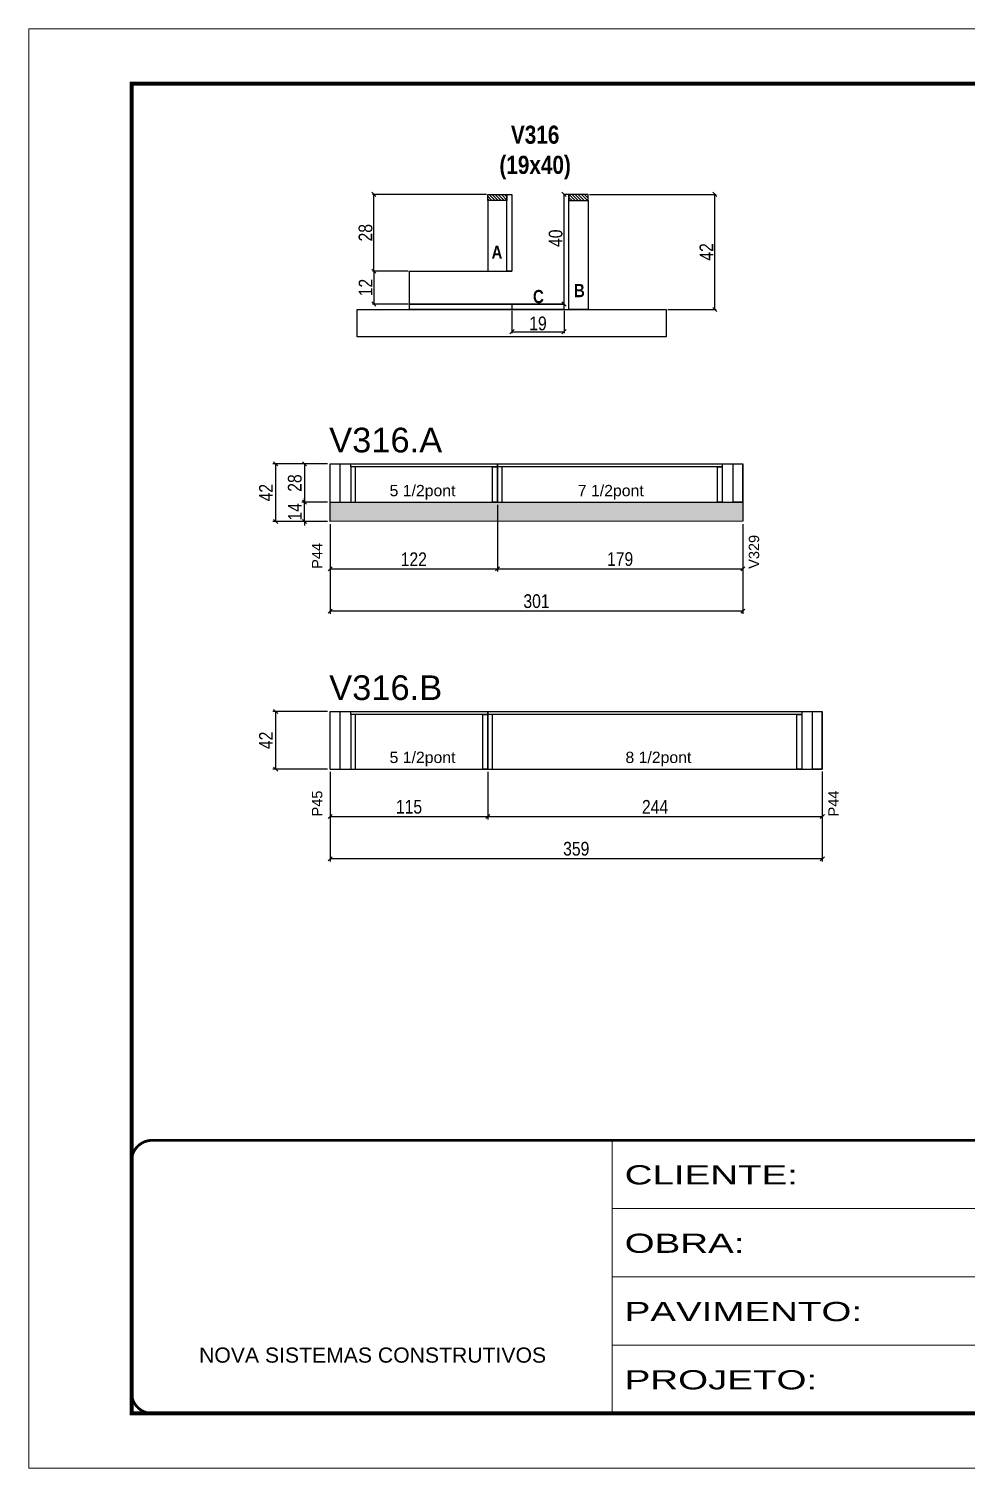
# Model space of a CAD drawing. Extents: x -3394 to 16474, y -5031 to 14397.
# Drawn here: x 9027 to 9711, y 7604 to 8654 of the extents above; entities that cross this region are included whole.
import ezdxf

# ---------------------------------------------------------------- set-up
doc = ezdxf.new("R2010")
doc.units = 0
doc.linetypes.add('CONTINUO', pattern=[0])
doc.linetypes.add('DASHED', pattern=[0.75, 0.5, -0.25])
doc.layers.get('0').update_dxf_attribs({"linetype": 'CONTINUOUS'})
doc.layers.get('Defpoints').update_dxf_attribs({"linetype": 'CONTINUOUS'})
for name, color, linetype in [('barrote', 251, 'CONTINUOUS'), ('COTA', 241, 'CONTINUOUS'), ('detalhes', 4, 'CONTINUOUS'), ('NOMENCLATURA', 7, 'CONTINUOUS'), ('Painéis', 200, 'CONTINUOUS'), ('PONTALETE', 7, 'CONTINUOUS'), ('SARR_2.2x7', 40, 'CONTINUOUS'), ('SARR_3.5x7', 81, 'CONTINUOUS')]:
    doc.layers.add(name, color=color, linetype=linetype)
for name, color, linetype, lineweight in [('CONCRETO', 251, 'CONTINUOUS', 25), ('Folhas', 255, 'CONTINUOUS', 9), ('SARRAFO DE PRESSAO', 251, 'DASHED', 9)]:
    doc.layers.add(name, color=color, linetype=linetype, lineweight=lineweight)
doc.styles.add('ARIAL', font='arial.ttf')
doc.styles.add('COTA TECNICA', font='techl___.ttf', dxfattribs={"height": 10})
doc.styles.add('COTA TECNICA 2X', font='techl___.ttf', dxfattribs={"height": 10})
doc.styles.add('TECNICA', font='techb___.ttf', dxfattribs={"height": 10})
doc.styles.add('Tecnologia', font='')
doc.styles.get('Tecnologia').set_extended_font_data('Forgotten Futurist')
doc.dimstyles.new('PAINEL', dxfattribs={"dimtxt": 10, "dimasz": 3, "dimexe": 3, "dimexo": 3, "dimgap": 3, "dimtad": 1, "dimdec": 1, "dimzin": 12, "dimdsep": 46, "dimtxsty": 'COTA TECNICA', "dimblk1": 'OBLIQUE', "dimblk2": 'OBLIQUE', "dimsah": 1, "dimcen": 0.9, "dimclrd": 4, "dimclre": 4, "dimclrt": 240, "dimadec": 1, "dimazin": 3, "dimtfac": 1, "dimtdec": 1, "dimtmove": 0, "dimatfit": 3, "dimfxl": 1, "dimtolj": 1, "dimtzin": 12, "dimarcsym": 0})
doc.dimstyles.new('SECAO', dxfattribs={"dimscale": 0.333333, "dimtxt": 5, "dimasz": 9, "dimexe": 3, "dimexo": 3, "dimgap": 3, "dimtad": 1, "dimdec": 1, "dimlfac": 0.5, "dimzin": 12, "dimdsep": 46, "dimtxsty": 'COTA TECNICA 2X', "dimblk1": 'OBLIQUE', "dimblk2": 'OBLIQUE', "dimsah": 1, "dimcen": 0.9, "dimclrd": 4, "dimclre": 4, "dimclrt": 240, "dimadec": 1, "dimazin": 3, "dimtfac": 1, "dimtdec": 1, "dimtmove": 0, "dimatfit": 3, "dimfxl": 1, "dimtolj": 1, "dimtzin": 12, "dimarcsym": 0})

# ---------------------------------------------------------------- blocks, each defined once
blk = doc.blocks.new('9999999999')
at = {"color": 30, "linetype": 'CONTINUO'}
for p, q in [((98564.6, 34230.2), (98564.6, 34429.4)), ((98564.6, 34379.6), (99584, 34379.6)), ((98564.6, 34329.8), (99488, 34329.8)), ((98564.6, 34280), (99488, 34280))]:
    blk.add_line(p, q, dxfattribs=at)
at = {"color": 30, "linetype": 'CONTINUO', "const_width": 2}
blk.add_lwpolyline([(99584, 34230.2), (99584, 34414.4, 0.414214), (99569, 34429.4), (98229, 34429.4, 0.414214), (98214, 34414.4), (98214, 34245.2, 0.414214), (98229, 34230.2), (99584, 34230.2)], format="xyb", dxfattribs=at)
at = {"layer": 'Folhas'}
blk.add_lwpolyline([(98139, 34190.2), (99624, 34190.2), (99624, 35240.2), (98139, 35240.2)], close=True, dxfattribs=at)
at = {"layer": 'Folhas', "color": 30, "const_width": 3}
blk.add_lwpolyline([(98214, 34230.2), (99584, 34230.2), (99584, 35200.2), (98214, 35200.2)], close=True, dxfattribs=at)
at = {"color": 7, "linetype": 'Continuous', "ltscale": 5, "style": 'ARIAL'}
blk.add_text('NOVA SISTEMAS CONSTRUTIVOS', height=11.059, dxfattribs=at).set_placement((98263.2, 34267.2))
at = {"layer": 'Folhas', "color": 7, "style": 'Tecnologia', "width": 1.5}
for s, p in [('CLIENTE:', (98573.7, 34397.2)), ('OBRA:', (98573.7, 34347.3)), ('PAVIMENTO:', (98573.7, 34297.5)), ('PROJETO:', (98573.7, 34247.7))]:
    blk.add_text(s, height=14, dxfattribs=at).set_placement(p)
blk = doc.blocks.new('_Oblique')
at = {"color": 0, "linetype": 'ByBlock', "lineweight": -2}
blk.add_line((-0.5, -0.5), (0.5, 0.5), dxfattribs=at)
blk = doc.blocks.new('*D653')
at = {"layer": 'COTA', "color": 4, "lineweight": -2, "transparency": 16777216}
for p, q in [((9304, 8476.9), (9278, 8476.9)), ((9279, 8476.9), (9279, 8452.9)), ((9304, 8452.9), (9278, 8452.9))]:
    blk.add_line(p, q, dxfattribs=at)
at = {"layer": 'Defpoints', "color": 0, "transparency": 16777216}
for p in [(9305, 8476.9), (9279, 8452.9), (9305, 8452.9)]:
    blk.add_point(p, dxfattribs=at)
at = {"layer": 'COTA', "color": 4, "lineweight": -2, "transparency": 16777216, "xscale": 3, "yscale": 3, "zscale": 3}
for p, rotation in [((9279, 8476.9), 90), ((9279, 8452.9), 270)]:
    blk.add_blockref('_Oblique', p, dxfattribs=dict(at, rotation=rotation))
at = {"layer": 'COTA', "color": 240, "transparency": 16777216, "insert": (9272.9, 8464.9), "char_height": 10, "attachment_point": 5, "rotation": 90, "style": 'COTA TECNICA 2X'}
blk.add_mtext('\\A1;12', dxfattribs=at)
blk = doc.blocks.new('*D654')
at = {"layer": 'COTA', "color": 4, "lineweight": -2, "transparency": 16777216}
for p, q in [((9361.1, 8532.9), (9278, 8532.9)), ((9279, 8476.9), (9279, 8532.9)), ((9304, 8476.9), (9278, 8476.9))]:
    blk.add_line(p, q, dxfattribs=at)
at = {"layer": 'Defpoints', "color": 0, "transparency": 16777216}
for p in [(9279, 8532.9), (9362.1, 8532.9), (9305, 8476.9)]:
    blk.add_point(p, dxfattribs=at)
at = {"layer": 'COTA', "color": 4, "lineweight": -2, "transparency": 16777216, "xscale": 3, "yscale": 3, "zscale": 3}
for p, rotation in [((9279, 8532.9), 90), ((9279, 8476.9), 270)]:
    blk.add_blockref('_Oblique', p, dxfattribs=dict(at, rotation=rotation))
at = {"layer": 'COTA', "color": 240, "transparency": 16777216, "insert": (9272.9, 8504.9), "char_height": 10, "attachment_point": 5, "rotation": 90, "style": 'COTA TECNICA 2X'}
blk.add_mtext('\\A1;28', dxfattribs=at)
blk = doc.blocks.new('*D655')
at = {"layer": 'COTA', "color": 4, "lineweight": -2, "transparency": 16777216}
for p, q in [((9379.7, 8447.9), (9379.7, 8431.7)), ((9417.7, 8447.9), (9417.7, 8431.7)), ((9379.7, 8432.7), (9417.7, 8432.7))]:
    blk.add_line(p, q, dxfattribs=at)
at = {"layer": 'Defpoints', "color": 0, "transparency": 16777216}
for p in [(9379.7, 8448.9), (9417.7, 8448.9), (9417.7, 8432.7)]:
    blk.add_point(p, dxfattribs=at)
at = {"layer": 'COTA', "color": 4, "lineweight": -2, "transparency": 16777216, "xscale": 3, "yscale": 3, "zscale": 3, "rotation": 180}
blk.add_blockref('_Oblique', (9379.7, 8432.7), dxfattribs=at)
at = {"layer": 'COTA', "color": 4, "lineweight": -2, "transparency": 16777216, "xscale": 3, "yscale": 3, "zscale": 3}
blk.add_blockref('_Oblique', (9417.7, 8432.7), dxfattribs=at)
at = {"layer": 'COTA', "color": 240, "transparency": 16777216, "insert": (9398.7, 8438.7), "char_height": 10, "attachment_point": 5, "style": 'COTA TECNICA 2X'}
blk.add_mtext('\\A1;19', dxfattribs=at)
blk = doc.blocks.new('*D656')
at = {"layer": 'COTA', "color": 4, "lineweight": -2, "transparency": 16777216}
for p, q in [((9436.3, 8532.9), (9528.7, 8532.9)), ((9527.7, 8448.9), (9527.7, 8532.9)), ((9493.3, 8448.9), (9528.7, 8448.9))]:
    blk.add_line(p, q, dxfattribs=at)
at = {"layer": 'Defpoints', "color": 0, "transparency": 16777216}
for p in [(9435.3, 8532.9), (9527.7, 8532.9), (9492.3, 8448.9)]:
    blk.add_point(p, dxfattribs=at)
at = {"layer": 'COTA', "color": 4, "lineweight": -2, "transparency": 16777216, "xscale": 3, "yscale": 3, "zscale": 3}
for p, rotation in [((9527.7, 8532.9), 90), ((9527.7, 8448.9), 270)]:
    blk.add_blockref('_Oblique', p, dxfattribs=dict(at, rotation=rotation))
at = {"layer": 'COTA', "color": 240, "transparency": 16777216, "insert": (9521.6, 8490.9), "char_height": 10, "attachment_point": 5, "rotation": 90, "style": 'COTA TECNICA 2X'}
blk.add_mtext('\\A1;42', dxfattribs=at)
blk = doc.blocks.new('*D657')
at = {"layer": 'COTA', "color": 4, "lineweight": -2, "transparency": 16777216}
blk.add_line((9417.7, 8452.9), (9417.7, 8532.9), dxfattribs=at)
at = {"layer": 'Defpoints', "color": 0, "transparency": 16777216}
for p in [(9417.7, 8532.9), (9417.7, 8532.9), (9417.7, 8452.9)]:
    blk.add_point(p, dxfattribs=at)
at = {"layer": 'COTA', "color": 4, "lineweight": -2, "transparency": 16777216, "xscale": 3, "yscale": 3, "zscale": 3}
for p, rotation in [((9417.7, 8532.9), 90), ((9417.7, 8452.9), 270)]:
    blk.add_blockref('_Oblique', p, dxfattribs=dict(at, rotation=rotation))
at = {"layer": 'COTA', "color": 240, "transparency": 16777216, "insert": (9411.6, 8500.9), "char_height": 10, "attachment_point": 5, "rotation": 90, "style": 'COTA TECNICA 2X'}
blk.add_mtext('\\A1;40', dxfattribs=at)
blk = doc.blocks.new('*D658')
at = {"layer": 'COTA', "color": 4, "linetype": 'Continuous', "lineweight": -2, "transparency": 16777216}
for p, q in [((9369.1, 8306.3), (9369.1, 8257.7)), ((9247.1, 8292.3), (9247.1, 8257.7)), ((9247.1, 8259.7), (9369.1, 8259.7))]:
    blk.add_line(p, q, dxfattribs=at)
at = {"layer": 'Defpoints', "color": 0, "linetype": 'Continuous', "transparency": 16777216}
for p in [(9369.1, 8308.3), (9247.1, 8294.3), (9369.1, 8259.7)]:
    blk.add_point(p, dxfattribs=at)
at = {"layer": 'COTA', "color": 4, "linetype": 'Continuous', "lineweight": -2, "transparency": 16777216, "xscale": 3, "yscale": 3, "zscale": 3, "rotation": 180}
blk.add_blockref('_Oblique', (9247.1, 8259.7), dxfattribs=at)
at = {"layer": 'COTA', "color": 4, "linetype": 'Continuous', "lineweight": -2, "transparency": 16777216, "xscale": 3, "yscale": 3, "zscale": 3}
blk.add_blockref('_Oblique', (9369.1, 8259.7), dxfattribs=at)
at = {"layer": 'COTA', "color": 240, "linetype": 'Continuous', "transparency": 16777216, "insert": (9308.1, 8266.7), "char_height": 10, "attachment_point": 5, "style": 'COTA TECNICA'}
blk.add_mtext('\\A1;122', dxfattribs=at)
blk = doc.blocks.new('*D659')
at = {"layer": 'COTA', "color": 4, "linetype": 'Continuous', "lineweight": -2, "transparency": 16777216}
for p, q in [((9369.1, 8306.3), (9369.1, 8257.7)), ((9548.1, 8292.3), (9548.1, 8257.7)), ((9369.1, 8259.7), (9548.1, 8259.7))]:
    blk.add_line(p, q, dxfattribs=at)
at = {"layer": 'Defpoints', "color": 0, "linetype": 'Continuous', "transparency": 16777216}
for p in [(9369.1, 8308.3), (9548.1, 8294.3), (9548.1, 8259.7)]:
    blk.add_point(p, dxfattribs=at)
at = {"layer": 'COTA', "color": 4, "linetype": 'Continuous', "lineweight": -2, "transparency": 16777216, "xscale": 3, "yscale": 3, "zscale": 3, "rotation": 180}
blk.add_blockref('_Oblique', (9369.1, 8259.7), dxfattribs=at)
at = {"layer": 'COTA', "color": 4, "linetype": 'Continuous', "lineweight": -2, "transparency": 16777216, "xscale": 3, "yscale": 3, "zscale": 3}
blk.add_blockref('_Oblique', (9548.1, 8259.7), dxfattribs=at)
at = {"layer": 'COTA', "color": 240, "linetype": 'Continuous', "transparency": 16777216, "insert": (9458.6, 8266.8), "char_height": 10, "attachment_point": 5, "style": 'COTA TECNICA'}
blk.add_mtext('\\A1;179', dxfattribs=at)
blk = doc.blocks.new('*D660')
at = {"layer": 'COTA', "color": 4, "linetype": 'Continuous', "lineweight": -2, "transparency": 16777216}
for p, q in [((9247.1, 8292.3), (9247.1, 8226.9)), ((9548.1, 8292.4), (9548.1, 8226.9)), ((9548.1, 8228.9), (9247.1, 8228.9))]:
    blk.add_line(p, q, dxfattribs=at)
at = {"layer": 'Defpoints', "color": 0, "linetype": 'Continuous', "transparency": 16777216}
for p in [(9247.1, 8294.3), (9548.1, 8294.4), (9247.1, 8228.9)]:
    blk.add_point(p, dxfattribs=at)
at = {"layer": 'COTA', "color": 4, "linetype": 'Continuous', "lineweight": -2, "transparency": 16777216, "xscale": 3, "yscale": 3, "zscale": 3, "rotation": 180}
blk.add_blockref('_Oblique', (9247.1, 8228.9), dxfattribs=at)
at = {"layer": 'COTA', "color": 4, "linetype": 'Continuous', "lineweight": -2, "transparency": 16777216, "xscale": 3, "yscale": 3, "zscale": 3}
blk.add_blockref('_Oblique', (9548.1, 8228.9), dxfattribs=at)
at = {"layer": 'COTA', "color": 240, "linetype": 'Continuous', "transparency": 16777216, "insert": (9397.6, 8236.1), "char_height": 10, "attachment_point": 5, "style": 'COTA TECNICA'}
blk.add_mtext('\\A1;301', dxfattribs=at)
blk = doc.blocks.new('*D661')
at = {"layer": 'COTA', "color": 4, "linetype": 'Continuous', "lineweight": -2, "transparency": 16777216}
for p, q in [((9245.1, 8336.3), (9226.4, 8336.3)), ((9228.4, 8336.3), (9228.4, 8308.3)), ((9245.1, 8308.3), (9226.4, 8308.3))]:
    blk.add_line(p, q, dxfattribs=at)
at = {"layer": 'Defpoints', "color": 0, "linetype": 'Continuous', "transparency": 16777216}
for p in [(9247.1, 8336.3), (9228.4, 8308.3), (9247.1, 8308.3)]:
    blk.add_point(p, dxfattribs=at)
at = {"layer": 'COTA', "color": 4, "linetype": 'Continuous', "lineweight": -2, "transparency": 16777216, "xscale": 3, "yscale": 3, "zscale": 3}
for p, rotation in [((9228.4, 8336.3), 90), ((9228.4, 8308.3), 270)]:
    blk.add_blockref('_Oblique', p, dxfattribs=dict(at, rotation=rotation))
at = {"layer": 'COTA', "color": 240, "linetype": 'Continuous', "transparency": 16777216, "insert": (9221.3, 8322.3), "char_height": 10, "attachment_point": 5, "rotation": 90, "style": 'COTA TECNICA'}
blk.add_mtext('\\A1;28', dxfattribs=at)
blk = doc.blocks.new('*D662')
at = {"layer": 'COTA', "color": 4, "linetype": 'Continuous', "lineweight": -2, "transparency": 16777216}
for p, q in [((9245.1, 8308.3), (9226.4, 8308.3)), ((9228.4, 8308.3), (9228.4, 8311.3)), ((9228.4, 8294.3), (9228.4, 8308.3)), ((9245.1, 8294.3), (9226.4, 8294.3)), ((9228.4, 8294.3), (9228.4, 8291.3))]:
    blk.add_line(p, q, dxfattribs=at)
at = {"layer": 'Defpoints', "color": 0, "linetype": 'Continuous', "transparency": 16777216}
for p in [(9228.4, 8308.3), (9247.1, 8308.3), (9247.1, 8294.3)]:
    blk.add_point(p, dxfattribs=at)
at = {"layer": 'COTA', "color": 4, "linetype": 'Continuous', "lineweight": -2, "transparency": 16777216, "xscale": 3, "yscale": 3, "zscale": 3}
for p, rotation in [((9228.4, 8308.3), 270), ((9228.4, 8294.3), 90)]:
    blk.add_blockref('_Oblique', p, dxfattribs=dict(at, rotation=rotation))
at = {"layer": 'COTA', "color": 240, "linetype": 'Continuous', "transparency": 16777216, "insert": (9221.4, 8301.3), "char_height": 10, "attachment_point": 5, "rotation": 90, "style": 'COTA TECNICA'}
blk.add_mtext('\\A1;14', dxfattribs=at)
blk = doc.blocks.new('*D663')
at = {"layer": 'COTA', "color": 4, "linetype": 'Continuous', "lineweight": -2, "transparency": 16777216}
for p, q in [((9245.1, 8336.3), (9205.3, 8336.3)), ((9207.3, 8336.3), (9207.3, 8294.3)), ((9245.1, 8294.3), (9205.3, 8294.3))]:
    blk.add_line(p, q, dxfattribs=at)
at = {"layer": 'Defpoints', "color": 0, "linetype": 'Continuous', "transparency": 16777216}
for p in [(9247.1, 8336.3), (9207.3, 8294.3), (9247.1, 8294.3)]:
    blk.add_point(p, dxfattribs=at)
at = {"layer": 'COTA', "color": 4, "linetype": 'Continuous', "lineweight": -2, "transparency": 16777216, "xscale": 3, "yscale": 3, "zscale": 3}
for p, rotation in [((9207.3, 8336.3), 90), ((9207.3, 8294.3), 270)]:
    blk.add_blockref('_Oblique', p, dxfattribs=dict(at, rotation=rotation))
at = {"layer": 'COTA', "color": 240, "linetype": 'Continuous', "transparency": 16777216, "insert": (9200.2, 8315.3), "char_height": 10, "attachment_point": 5, "rotation": 90, "style": 'COTA TECNICA'}
blk.add_mtext('\\A1;42', dxfattribs=at)
blk = doc.blocks.new('*D664')
at = {"layer": 'COTA', "color": 4, "linetype": 'Continuous', "lineweight": -2, "transparency": 16777216}
for p, q in [((9247.1, 8111.6), (9247.1, 8077)), ((9362.1, 8111.6), (9362.1, 8077)), ((9247.1, 8079), (9362.1, 8079))]:
    blk.add_line(p, q, dxfattribs=at)
at = {"layer": 'Defpoints', "color": 0, "linetype": 'Continuous', "transparency": 16777216}
for p in [(9247.1, 8113.6), (9362.1, 8113.6), (9362.1, 8079)]:
    blk.add_point(p, dxfattribs=at)
at = {"layer": 'COTA', "color": 4, "linetype": 'Continuous', "lineweight": -2, "transparency": 16777216, "xscale": 3, "yscale": 3, "zscale": 3, "rotation": 180}
blk.add_blockref('_Oblique', (9247.1, 8079), dxfattribs=at)
at = {"layer": 'COTA', "color": 4, "linetype": 'Continuous', "lineweight": -2, "transparency": 16777216, "xscale": 3, "yscale": 3, "zscale": 3}
blk.add_blockref('_Oblique', (9362.1, 8079), dxfattribs=at)
at = {"layer": 'COTA', "color": 240, "linetype": 'Continuous', "transparency": 16777216, "insert": (9304.6, 8086.1), "char_height": 10, "attachment_point": 5, "style": 'COTA TECNICA'}
blk.add_mtext('\\A1;115', dxfattribs=at)
blk = doc.blocks.new('*D665')
at = {"layer": 'COTA', "color": 4, "linetype": 'Continuous', "lineweight": -2, "transparency": 16777216}
for p, q in [((9362.1, 8111.6), (9362.1, 8077)), ((9606.1, 8111.6), (9606.1, 8077)), ((9362.1, 8079), (9606.1, 8079))]:
    blk.add_line(p, q, dxfattribs=at)
at = {"layer": 'Defpoints', "color": 0, "linetype": 'Continuous', "transparency": 16777216}
for p in [(9362.1, 8113.6), (9606.1, 8113.6), (9606.1, 8079)]:
    blk.add_point(p, dxfattribs=at)
at = {"layer": 'COTA', "color": 4, "linetype": 'Continuous', "lineweight": -2, "transparency": 16777216, "xscale": 3, "yscale": 3, "zscale": 3, "rotation": 180}
blk.add_blockref('_Oblique', (9362.1, 8079), dxfattribs=at)
at = {"layer": 'COTA', "color": 4, "linetype": 'Continuous', "lineweight": -2, "transparency": 16777216, "xscale": 3, "yscale": 3, "zscale": 3}
blk.add_blockref('_Oblique', (9606.1, 8079), dxfattribs=at)
at = {"layer": 'COTA', "color": 240, "linetype": 'Continuous', "transparency": 16777216, "insert": (9484.1, 8086.1), "char_height": 10, "attachment_point": 5, "style": 'COTA TECNICA'}
blk.add_mtext('\\A1;244', dxfattribs=at)
blk = doc.blocks.new('*D666')
at = {"layer": 'COTA', "color": 4, "linetype": 'Continuous', "lineweight": -2, "transparency": 16777216}
for p, q in [((9247.1, 8111.6), (9247.1, 8046.2)), ((9606.1, 8111.8), (9606.1, 8046.2)), ((9606.1, 8048.2), (9247.1, 8048.2))]:
    blk.add_line(p, q, dxfattribs=at)
at = {"layer": 'Defpoints', "color": 0, "linetype": 'Continuous', "transparency": 16777216}
for p in [(9247.1, 8113.6), (9606.1, 8113.8), (9247.1, 8048.2)]:
    blk.add_point(p, dxfattribs=at)
at = {"layer": 'COTA', "color": 4, "linetype": 'Continuous', "lineweight": -2, "transparency": 16777216, "xscale": 3, "yscale": 3, "zscale": 3, "rotation": 180}
blk.add_blockref('_Oblique', (9247.1, 8048.2), dxfattribs=at)
at = {"layer": 'COTA', "color": 4, "linetype": 'Continuous', "lineweight": -2, "transparency": 16777216, "xscale": 3, "yscale": 3, "zscale": 3}
blk.add_blockref('_Oblique', (9606.1, 8048.2), dxfattribs=at)
at = {"layer": 'COTA', "color": 240, "linetype": 'Continuous', "transparency": 16777216, "insert": (9426.6, 8055.5), "char_height": 10, "attachment_point": 5, "style": 'COTA TECNICA'}
blk.add_mtext('\\A1;359', dxfattribs=at)
blk = doc.blocks.new('*D667')
at = {"layer": 'COTA', "color": 4, "linetype": 'Continuous', "lineweight": -2, "transparency": 16777216}
for p, q in [((9245.1, 8155.6), (9205.3, 8155.6)), ((9207.3, 8155.6), (9207.3, 8113.6)), ((9245.1, 8113.6), (9205.3, 8113.6))]:
    blk.add_line(p, q, dxfattribs=at)
at = {"layer": 'Defpoints', "color": 0, "linetype": 'Continuous', "transparency": 16777216}
for p in [(9247.1, 8155.6), (9207.3, 8113.6), (9247.1, 8113.6)]:
    blk.add_point(p, dxfattribs=at)
at = {"layer": 'COTA', "color": 4, "linetype": 'Continuous', "lineweight": -2, "transparency": 16777216, "xscale": 3, "yscale": 3, "zscale": 3}
for p, rotation in [((9207.3, 8155.6), 90), ((9207.3, 8113.6), 270)]:
    blk.add_blockref('_Oblique', p, dxfattribs=dict(at, rotation=rotation))
at = {"layer": 'COTA', "color": 240, "linetype": 'Continuous', "transparency": 16777216, "insert": (9200.2, 8134.6), "char_height": 10, "attachment_point": 5, "rotation": 90, "style": 'COTA TECNICA'}
blk.add_mtext('\\A1;42', dxfattribs=at)

msp = doc.modelspace()

# ---------------------------------------------------------------- hatches: boundary and pattern name
at = {"layer": 'COTA', "linetype": 'Continuous'}
h = msp.add_hatch(dxfattribs=at)
h.set_pattern_fill('AR-CONC', color=256, scale=0.05)
h.set_pattern_definition([(50, (4465.046, 1020.623), (9.1092334, -0.796954), [0.9525, -10.4775]), (355, (4465.046, 1020.623), (-1.762171, 9.552842), [0.762, -8.382029]), (100.45144, (4465.805, 1020.557), (7.347062, 8.755888), [0.8095, -8.904512]), (46.1842, (4465.046, 1023.163), (13.553952, -2.102116), [1.42875, -15.71625]), (96.63556, (4466.175, 1022.988), (11.870207, 12.371306), [1.214251, -13.35678]), (351.18415, (4465.046, 1023.163), (11.870207, 12.371306), [1.142998, -12.572987]), (21, (4466.316, 1022.528), (7.5807196, -5.11326), [0.9525, -10.4775]), (326, (4466.316, 1022.528), (3.090101, 9.209398), [0.762, -8.382]), (71.45144, (4466.9475, 1022.102), (10.670821, 4.0961384), [0.8095, -8.904497]), (37.5, (4465.0458, 1020.623), (0.1544302, 4.227752), [0, -8.2804, 0, -8.509, 0, -8.41375]), (7.5, (4465.046, 1020.623), (3.3409831, 5.0090287), [0, -4.8514, 0, -8.0899, 0, -3.20675]), (327.5, (4462.2137, 1020.623), (6.7795298, -0.2864372), [0, -3.175, 0, -9.906, 0, -13.1445]), (317.5, (4460.9437, 1020.623), (7.406459, 1.2713246), [0, -4.1275, 0, -6.5786, 0, -9.3345])])
h.paths.add_polyline_path([(9548.06, 8294.42), (9548.06, 8308.27), (9541.06, 8308.27), (9247.06, 8308.27), (9247.06, 8294.27)])
at = {"layer": 'SARR_2.2x7'}
h = msp.add_hatch(dxfattribs=at)
h.set_pattern_fill('ANSI31', color=256, scale=0.5, angle=90)
h.set_pattern_definition([(135, (42443.8833, -114983.7033), (-1.122532015, -1.122532015), [])])
h.paths.add_polyline_path([(9376.06, 8532.87), (9376.06, 8528.47), (9362.06, 8528.47), (9362.06, 8532.87)])
h = msp.add_hatch(dxfattribs=at)
h.set_pattern_fill('ANSI31', color=256, scale=0.5, angle=90)
h.set_pattern_definition([(135, (42443.8833, -114983.7033), (-1.122532015, -1.122532015), [])])
h.paths.add_polyline_path([(9421.26, 8532.87), (9421.26, 8528.47), (9435.26, 8528.47), (9435.26, 8532.87)])

# ---------------------------------------------------------------- linework, layer by layer
at = {"layer": 'barrote', "elevation": 0}
msp.add_lwpolyline([(9492.32, 8428.87), (9266.89, 8428.87), (9266.89, 8448.87), (9492.32, 8448.87)], close=True, dxfattribs=at)
at = {"layer": 'CONCRETO', "linetype": 'Continuous'}
for p, q in [((9379.66, 8532.87), (9379.66, 8476.87)), ((9417.66, 8532.87), (9417.66, 8452.87)), ((9305.04, 8452.87), (9305.04, 8476.87)), ((9305.04, 8476.87), (9379.66, 8476.87)), ((9417.66, 8452.87), (9305.04, 8452.87))]:
    msp.add_line(p, q, dxfattribs=at)
at = {"layer": 'COTA', "linetype": 'Continuous'}
for p, q in [((9247.06, 8294.27), (9247.06, 8308.27)), ((9548.06, 8308.27), (9548.06, 8294.42)), ((9548.06, 8294.42), (9247.06, 8294.27))]:
    msp.add_line(p, q, dxfattribs=at)
at = {"layer": 'Painéis', "linetype": 'Continuous'}
for p, q in [((9379.66, 8452.87), (9379.66, 8448.87)), ((9247.06, 8336.27), (9548.06, 8336.27)), ((9247.06, 8308.27), (9247.06, 8336.27)), ((9369.06, 8308.27), (9369.06, 8336.27)), ((9369.06, 8308.27), (9369.06, 8336.27)), ((9369.06, 8308.27), (9369.06, 8336.27)), ((9548.06, 8308.27), (9548.06, 8336.27)), ((9247.06, 8308.27), (9548.06, 8308.27)), ((9247.06, 8155.64), (9606.06, 8155.64)), ((9247.06, 8113.64), (9247.06, 8155.64)), ((9362.06, 8113.64), (9362.06, 8155.64)), ((9362.06, 8113.64), (9362.06, 8155.64)), ((9362.06, 8113.64), (9362.06, 8155.64)), ((9606.06, 8113.64), (9606.06, 8155.64)), ((9247.06, 8113.64), (9606.06, 8113.64))]:
    msp.add_line(p, q, dxfattribs=at)
for points in [[(9376.06, 8476.87), (9376.06, 8532.87), (9379.66, 8532.87), (9379.66, 8476.87)], [(9421.26, 8448.87), (9421.26, 8532.87), (9417.66, 8532.87), (9417.66, 8448.87)], [(9417.66, 8452.87), (9417.66, 8448.87), (9305.04, 8448.87), (9305.04, 8452.87)]]:
    msp.add_lwpolyline(points, close=True, dxfattribs=at)
at = {"layer": 'SARR_2.2x7', "ltscale": 25}
for p, q in [((9254.06, 8336.27), (9254.06, 8308.27)), ((9254.06, 8155.64), (9254.06, 8113.64))]:
    msp.add_line(p, q, dxfattribs=at)
at = {"layer": 'SARR_2.2x7', "elevation": 0}
for points in [[(9362.06, 8532.87), (9376.06, 8532.87), (9376.06, 8528.47), (9362.06, 8528.47)], [(9435.26, 8532.87), (9421.26, 8532.87), (9421.26, 8528.47), (9435.26, 8528.47)]]:
    msp.add_lwpolyline(points, close=True, dxfattribs=at)
at = {"layer": 'SARR_2.2x7', "ltscale": 25, "elevation": 0}
for points in [[(9369.06, 8334.07), (9262.06, 8334.07), (9262.06, 8336.27), (9369.06, 8336.27)], [(9533.06, 8334.07), (9369.06, 8334.07), (9369.06, 8336.27), (9533.06, 8336.27)], [(9362.06, 8153.44), (9262.06, 8153.44), (9262.06, 8155.64), (9362.06, 8155.64)], [(9591.06, 8153.44), (9362.06, 8153.44), (9362.06, 8155.64), (9591.06, 8155.64)]]:
    msp.add_lwpolyline(points, close=True, dxfattribs=at)
at = {"layer": 'SARR_2.2x7', "linetype": 'Continuous'}
for points in [[(9541.06, 8336.27), (9548.06, 8336.27), (9548.06, 8308.27), (9541.06, 8308.27)], [(9599.06, 8155.64), (9606.06, 8155.64), (9606.06, 8113.64), (9599.06, 8113.64)]]:
    msp.add_lwpolyline(points, close=True, dxfattribs=at)
at = {"layer": 'SARR_3.5x7'}
for points in [[(9376.06, 8528.47), (9362.06, 8528.47), (9362.06, 8476.87), (9376.06, 8476.87)], [(9421.26, 8528.47), (9435.26, 8528.47), (9435.26, 8448.87), (9421.26, 8448.87)], [(9262.06, 8308.27), (9265.56, 8308.27), (9265.56, 8334.07), (9262.06, 8334.07)], [(9369.06, 8308.27), (9365.56, 8308.27), (9365.56, 8334.07), (9369.06, 8334.07)], [(9369.06, 8308.27), (9372.56, 8308.27), (9372.56, 8334.07), (9369.06, 8334.07)], [(9533.06, 8308.27), (9529.56, 8308.27), (9529.56, 8334.07), (9533.06, 8334.07)], [(9262.06, 8113.64), (9265.56, 8113.64), (9265.56, 8153.44), (9262.06, 8153.44)], [(9362.06, 8113.64), (9358.56, 8113.64), (9358.56, 8153.44), (9362.06, 8153.44)], [(9362.06, 8113.64), (9365.56, 8113.64), (9365.56, 8153.44), (9362.06, 8153.44)], [(9591.06, 8113.64), (9587.56, 8113.64), (9587.56, 8153.44), (9591.06, 8153.44)]]:
    msp.add_lwpolyline(points, close=True, dxfattribs=at)

# ---------------------------------------------------------------- block references
at = {"layer": 'SARRAFO DE PRESSAO', "color": 6, "linetype": 'ByBlock'}
msp.add_blockref('9999999999', (-89111.77, -26586.53), dxfattribs=at)

# ---------------------------------------------------------------- texts
at = {"layer": 'detalhes', "style": 'TECNICA'}
for s, p in [('A', (9364.79, 8485.89)), ('C', (9395.02, 8453.57)), ('B', (9424.92, 8457.89))]:
    msp.add_text(s, height=9.6, dxfattribs=at).set_placement(p)
at = {"layer": 'NOMENCLATURA', "linetype": 'Continuous', "style": 'ARIAL'}
for s, p in [('V316.A', (9246.35, 8344.68)), ('V316.B', (9246.35, 8164.06))]:
    msp.add_text(s, height=18, dxfattribs=at).set_placement(p)
for s, p in [('P44', (9241.34, 8259.78)), ('V329', (9560.05, 8259.78)), ('P45', (9241.34, 8079.15)), ('P44', (9618.05, 8079.15))]:
    msp.add_text(s, height=7.567, rotation=90, dxfattribs=at).set_placement(p)
at = {"layer": 'NOMENCLATURA', "insert": (9396.61, 8583.04), "char_height": 13.2, "attachment_point": 2, "style": 'TECNICA'}
msp.add_mtext_dynamic_manual_height_columns('V316\\P(19x40)', width=13.2, gutter_width=1, heights=[0], dxfattribs=at)
at = {"layer": 'PONTALETE', "linetype": 'Continuous', "style": 'ARIAL'}
for s, p in [('5 1/2pont', (9290.44, 8312.71)), ('7 1/2pont', (9427.76, 8312.71)), ('5 1/2pont', (9290.44, 8118.09)), ('8 1/2pont', (9462.51, 8118.09))]:
    msp.add_text(s, height=8.25, dxfattribs=at).set_placement(p)

# ---------------------------------------------------------------- dimensions: what is measured, and where the dimension line sits
at = {"layer": 'COTA'}
for base, p1, p2, picture, middle in [((9278.97, 8532.87), (9305.04, 8476.87), (9362.06, 8532.87), '*D654', (9272.88, 8504.87)), ((9527.69, 8532.87), (9492.32, 8448.87), (9435.26, 8532.87), '*D656', (9521.62, 8490.87)), ((9278.97, 8452.87), (9305.04, 8476.87), (9305.04, 8452.87), '*D653', (9272.91, 8464.87))]:
    dim = msp.add_linear_dim(base=base, p1=p1, p2=p2, angle=90, dimstyle='SECAO', dxfattribs=at)
    dim.commit()
    dim.dimension.update_dxf_attribs({"geometry": picture, "text_midpoint": middle})
dim = msp.add_linear_dim(base=(9417.66, 8532.87), p1=(9417.66, 8452.87), p2=(9417.66, 8532.87), angle=90, dimstyle='SECAO', dxfattribs=at)
dim.commit()
dim.dimension.update_dxf_attribs({"geometry": '*D657', "text_midpoint": (9417.66, 8500.87), "dimtype": 160})
dim = msp.add_linear_dim(base=(9417.66, 8432.66), p1=(9379.66, 8448.87), p2=(9417.66, 8448.87), dimstyle='SECAO', dxfattribs=at)
dim.commit()
dim.dimension.update_dxf_attribs({"geometry": '*D655', "text_midpoint": (9398.66, 8438.75)})
at = {"layer": 'COTA', "linetype": 'Continuous'}
for base, p1, p2, picture, middle in [((9207.29, 8294.27), (9247.06, 8336.27), (9247.09, 8294.27), '*D663', (9200.21, 8315.27)), ((9228.43, 8308.27), (9247.06, 8336.27), (9247.06, 8308.27), '*D661', (9221.33, 8322.27)), ((9228.43, 8308.27), (9247.06, 8294.27), (9247.06, 8308.27), '*D662', (9221.35, 8301.27)), ((9207.29, 8113.64), (9247.06, 8155.64), (9247.09, 8113.64), '*D667', (9200.21, 8134.64))]:
    dim = msp.add_linear_dim(base=base, p1=p1, p2=p2, angle=90, dimstyle='PAINEL', override={"dimexe": 2, "dimexo": 2, "dimgap": 2, "dimadec": 8, "dimtix": 1, "dimatfit": 2, "dimldrblk": 'Oblique'}, dxfattribs=at)
    dim.commit()
    dim.dimension.update_dxf_attribs({"geometry": picture, "text_midpoint": middle})
for base, p1, p2, override, picture, middle in [((9369.06, 8259.66), (9247.06, 8294.27), (9369.06, 8308.27), {"dimexe": 2, "dimexo": 2, "dimgap": 2, "dimadec": 8, "dimtix": 1, "dimatfit": 2, "dimldrblk": 'Oblique'}, '*D658', (9308.06, 8266.72)), ((9548.06, 8259.66), (9369.06, 8308.27), (9548.06, 8294.27), {"dimexe": 2, "dimexo": 2, "dimgap": 2, "dimadec": 8, "dimtix": 1, "dimtmove": 1, "dimatfit": 2, "dimldrblk": 'Oblique'}, '*D659', (9458.56, 8266.76)), ((9362.06, 8079.04), (9247.06, 8113.64), (9362.06, 8113.64), {"dimexe": 2, "dimexo": 2, "dimgap": 2, "dimadec": 8, "dimtix": 1, "dimatfit": 2, "dimldrblk": 'Oblique'}, '*D664', (9304.56, 8086.15)), ((9606.06, 8079.04), (9362.06, 8113.64), (9606.06, 8113.64), {"dimexe": 2, "dimexo": 2, "dimgap": 2, "dimadec": 8, "dimtix": 1, "dimtmove": 1, "dimatfit": 2, "dimldrblk": 'Oblique'}, '*D665', (9484.06, 8086.11))]:
    dim = msp.add_linear_dim(base=base, p1=p1, p2=p2, dimstyle='PAINEL', override=override, dxfattribs=at)
    dim.commit()
    dim.dimension.update_dxf_attribs({"geometry": picture, "text_midpoint": middle})
for base, p1, p2, picture, middle in [((9247.06, 8228.85), (9548.06, 8294.42), (9247.06, 8294.27), '*D660', (9397.56, 8228.85)), ((9247.06, 8048.23), (9606.06, 8113.8), (9247.06, 8113.64), '*D666', (9426.56, 8048.23))]:
    dim = msp.add_linear_dim(base=base, p1=p1, p2=p2, dimstyle='PAINEL', override={"dimexe": 2, "dimexo": 2, "dimgap": 2, "dimadec": 8, "dimtix": 1, "dimatfit": 2, "dimldrblk": 'Oblique'}, dxfattribs=at)
    dim.commit()
    dim.dimension.update_dxf_attribs({"geometry": picture, "text_midpoint": middle, "dimtype": 160})

doc.saveas('drawing.dxf')
